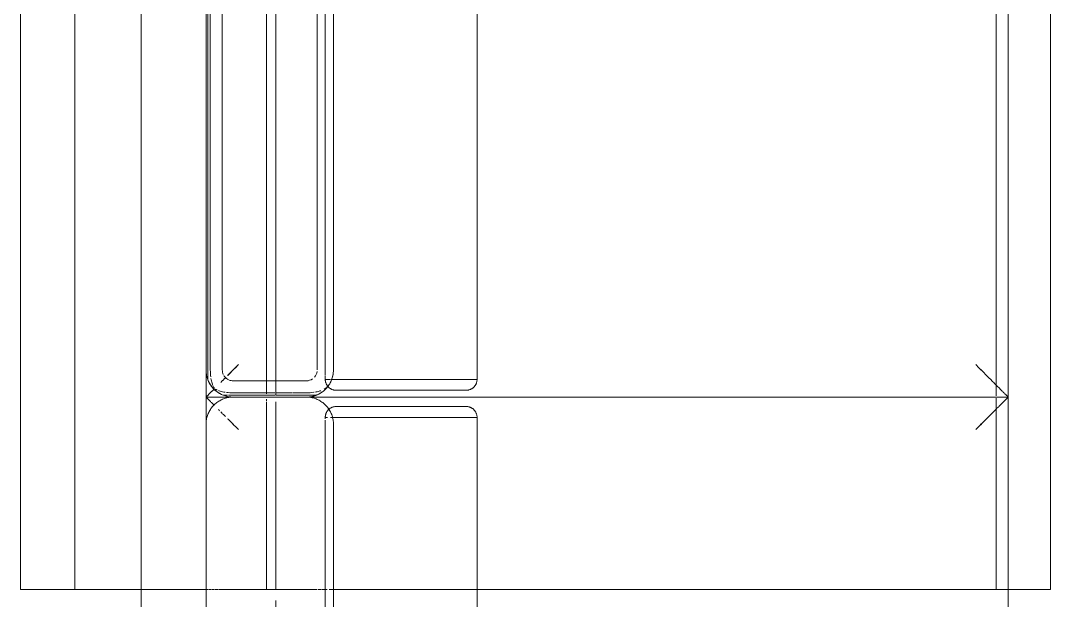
# Model space of a CAD drawing. Header units: millimetres. Extents: x 855 to 103073, y -1987 to 27400.
# Drawn here: x 27157 to 28107, y 24410 to 24945 of the extents above; entities that cross this region are included whole.
import ezdxf

# ---------------------------------------------------------------- set-up
doc = ezdxf.new("R2010")
doc.units = ezdxf.units.MM
doc.layers.add('I-FURN-13', color=7, linetype='Continuous', lineweight=9, true_color=0xf0f0f0)

# ---------------------------------------------------------------- blocks, each defined once
blk = doc.blocks.new('Диван базовый _4 подушки_ - 1_56-26565671-План разверток пом_ 1_02_ Этаж 1')
at = {"layer": 'I-FURN-13'}
for p, q in [((605, 400), (-485, 400)), ((605, 400), (-485, 400)), ((615, 400), (605, 400)), ((615, 400), (605, 400)), ((1645, 400), (615, 400)), ((1645, 400), (615, 400)), ((605, 340), (25, 340)), ((767.5, 340), (25, 340)), ((25, 340), (605, 340)), ((615, 340), (605, 340)), ((605, 340), (615, 340)), ((767.5, 340), (615, 340)), ((615, 340), (767.5, 340)), ((792.5, 340), (767.5, 340)), ((767.5, 340), (817.5, 340)), ((792.5, 315), (792.5, 340)), ((817.5, 340), (792.5, 340)), ((792.5, 340), (792.5, 315)), ((808.4, 338.28), (812.84, 338.28)), ((812.84, 338.28), (1564.35, 338.28)), ((1560, 340), (817.5, 340)), ((1560, 340), (817.5, 340)), ((817.5, 340), (1560, 340)), ((1560, 336.06), (817.5, 336.06)), ((794.22, 320.15), (794.22, 324.1)), ((817.5, 325), (1560, 325)), ((792.5, 284.28), (792.5, 315)), ((792.5, 315), (792.5, 247.48)), ((792.5, 247.48), (792.5, 315)), ((792.5, 315), (792.5, 284.28)), ((794.22, 284.28), (794.22, 319.35)), ((796.44, 315), (796.44, 284.28)), ((807.5, 284.28), (807.5, 315)), ((792.5, 276.39), (792.5, 284.28)), ((792.5, 284.28), (792.5, 276.39)), ((792.5, 247.48), (792.5, 275.77)), ((792.5, 275.77), (792.5, 247.48)), ((794.22, 276.39), (794.22, 284.28)), ((794.22, 260.81), (794.22, 275.77)), ((796.44, 284.28), (796.44, 276.39)), ((796.44, 275.77), (796.44, 260.81)), ((807.5, 276.39), (807.5, 284.28)), ((807.5, 247.48), (807.5, 275.77)), ((794.22, 242.82), (794.22, 260.73)), ((796.44, 260.27), (796.44, 247.48)), ((792.5, -400), (792.5, 247.48)), ((792.5, 247.48), (792.5, -400)), ((794.22, 238.38), (794.22, 242.82)), ((767.5, 230), (25, 230)), ((771.38, 230), (767.5, 230)), ((773.82, 230), (772.45, 230)), ((773.82, 229.01), (773.82, 229.97)), ((773.82, 229.97), (773.82, 229.01)), ((773.82, 227.82), (773.82, 229.94)), ((773.82, 229.94), (773.82, 227.82)), ((775.8, 229.8), (776.2, 229.71)), ((802.76, 227.96), (803.08, 228.19)), ((805.57, 229.46), (805.95, 229.58)), ((807.12, 229.85), (807.51, 229.91)), ((808.82, 230), (808.82, 229.5)), ((808.82, 229.5), (808.82, 230)), ((812.28, 230), (808.82, 230)), ((808.82, 230), (808.82, 228.9)), ((808.82, 228.9), (808.82, 230)), ((808.82, 225.73), (808.82, 228.86)), ((817.5, 230), (813.14, 230)), ((1560, 237.48), (817.5, 237.48)), ((1431.82, 230), (817.5, 230)), ((25, 222.48), (767.5, 222.48)), ((773.82, 218.8), (773.82, 225.21)), ((773.82, 225.21), (773.82, 223.32)), ((773.82, 221.51), (773.82, 224.67)), ((773.82, 224.67), (773.82, 223.43)), ((773.82, 223.43), (773.82, 221.51)), ((773.82, 223.32), (773.82, 189.82)), ((773.82, 219.58), (773.82, 221.47)), ((773.82, 221.47), (773.82, 189.62)), ((773.82, 186.79), (773.82, 219.58)), ((773.82, 187.02), (773.82, 218.8)), ((802.45, 227.71), (802.76, 227.96)), ((808.82, 227.65), (808.82, 225.73)), ((808.82, 225.74), (808.82, 227.57)), ((808.82, 227.42), (808.82, 225.74)), ((808.82, 225.21), (808.82, 218.8)), ((808.82, 223.32), (808.82, 225.21)), ((808.82, 224.67), (808.82, 221.51)), ((808.82, 223.43), (808.82, 224.67)), ((808.82, 221.51), (808.82, 223.43)), ((808.82, 189.82), (808.82, 223.32)), ((808.82, 221.47), (808.82, 219.58)), ((808.82, 189.62), (808.82, 221.47)), ((808.82, 219.58), (808.82, 209.5)), ((808.82, 218.8), (808.82, 207.61)), ((817.5, 222.48), (1560, 222.48)), ((817.5, 222.48), (1439.34, 222.48)), ((1439.34, 222.48), (817.5, 222.48)), ((773.82, 186.91), (773.82, 217.68)), ((773.82, 217.21), (773.82, 186.91)), ((783.82, 218.5), (783.82, 217.21)), ((783.82, 160), (783.82, 218.5)), ((783.82, 217.21), (783.82, 160)), ((798.82, 218.5), (798.82, 217.21)), ((798.82, 160), (798.82, 218.5)), ((798.82, 217.21), (798.82, 161.41)), ((808.82, 217.68), (808.82, 186.91)), ((808.82, 190.27), (808.82, 217.21)), ((808.82, 209.5), (808.82, 207.42)), ((798.82, 204.68), (798.82, 206.24)), ((808.82, 207.23), (808.82, 186.79)), ((808.82, 207.13), (808.82, 187.02)), ((808.82, 186.91), (808.82, 190.27)), ((773.82, 189.82), (773.82, 183.97)), ((773.82, 189.62), (773.82, 183.91)), ((773.82, 160), (773.82, 186.26)), ((773.82, 160), (773.82, 186.07)), ((773.82, 186.03), (773.82, 160)), ((773.82, 160), (773.82, 186.03)), ((773.82, 183.97), (773.82, 160)), ((773.82, 183.91), (773.82, 160)), ((808.82, 183.97), (808.82, 189.82)), ((808.82, 183.91), (808.82, 189.62)), ((808.82, 186.26), (808.82, 173.46)), ((808.82, 186.07), (808.82, 173.66)), ((808.82, 160), (808.82, 186.03)), ((808.82, 186.03), (808.82, 160)), ((808.82, 160), (808.82, 183.97)), ((808.82, 160), (808.82, 183.91)), ((808.82, 173.28), (808.82, 160)), ((808.82, 173.09), (808.82, 160)), ((773.82, 146.72), (773.82, 160)), ((773.82, 160), (773.82, 136.09)), ((773.82, 133.97), (773.82, 160)), ((773.82, 160), (773.82, 133.97)), ((773.82, 146.91), (773.82, 160)), ((773.82, 160), (773.82, 136.03)), ((783.82, 160), (783.82, 102.79)), ((783.82, 101.5), (783.82, 160)), ((798.82, 161.41), (798.82, 160)), ((798.82, 160), (798.82, 158.6)), ((798.82, 101.5), (798.82, 160)), ((798.82, 158.6), (798.82, 102.79)), ((808.82, 133.97), (808.82, 160)), ((808.82, 160), (808.82, 133.97)), ((808.82, 160), (808.82, 133.93)), ((808.82, 136.09), (808.82, 160)), ((808.82, 160), (808.82, 133.74)), ((808.82, 136.03), (808.82, 160)), ((773.82, 133.74), (773.82, 146.54)), ((773.82, 133.93), (773.82, 146.34)), ((773.82, 136.09), (773.82, 130.38)), ((773.82, 136.03), (773.82, 130.18)), ((773.82, 100.42), (773.82, 133.21)), ((773.82, 102.79), (773.82, 133.09)), ((773.82, 133.09), (773.82, 102.32)), ((808.82, 130.38), (808.82, 136.09)), ((808.82, 130.18), (808.82, 136.03)), ((808.82, 133.21), (808.82, 112.77)), ((808.82, 129.76), (808.82, 133.09)), ((808.82, 133.09), (808.82, 102.32)), ((773.82, 101.2), (773.82, 132.98)), ((773.82, 130.38), (773.82, 110.5)), ((773.82, 130.18), (773.82, 96.68)), ((808.82, 132.98), (808.82, 112.87)), ((808.82, 96.57), (808.82, 130.38)), ((808.82, 96.68), (808.82, 130.18)), ((808.82, 102.79), (808.82, 129.76)), ((773.82, 110.5), (773.82, 96.57)), ((783.82, 112.26), (783.82, 110.85)), ((783.82, 107.08), (783.82, 105.99)), ((808.82, 112.63), (808.82, 100.42)), ((808.82, 112.43), (808.82, 101.2)), ((773.82, 92.58), (773.82, 101.2)), ((773.82, 92.35), (773.82, 100.42)), ((773.82, 96.68), (773.82, 94.79)), ((773.82, 96.57), (773.82, 95.33)), ((773.82, 95.33), (773.82, 90)), ((783.82, 102.79), (783.82, 101.5)), ((798.82, 102.79), (798.82, 101.5)), ((808.82, 101.2), (808.82, 92.58)), ((808.82, 100.42), (808.82, 92.35)), ((808.82, 94.79), (808.82, 96.68)), ((808.82, 95.33), (808.82, 96.57)), ((808.82, 90), (808.82, 95.33)), ((18.82, 90), (773.82, 90)), ((773.82, 94.79), (773.82, 90)), ((773.82, 90), (773.82, 92.39)), ((773.82, 90), (773.82, 91.08)), ((808.82, 90), (808.82, 94.79)), ((808.82, 92.39), (808.82, 90)), ((808.82, 91.08), (808.82, 90)), ((808.82, 90), (1431.82, 90)), ((0, -400), (605, -400)), ((0, -400), (605, -400)), ((605, -400), (615, -400)), ((605, -400), (615, -400)), ((615, -400), (792.5, -400)), ((615, -400), (1445, -400)), ((792.5, -400), (1445, -400))]:
    blk.add_line(p, q, dxfattribs=at)
at = {"layer": 'I-FURN-13', "flags": 128}
for points in [[(792.5, 315), (792.48, 316), (792.42, 317), (792.32, 317.99), (792.18, 318.98), (792, 319.97), (791.78, 320.94), (791.53, 321.91), (791.23, 322.86), (790.9, 323.81), (790.53, 324.74), (790.12, 325.65), (789.67, 326.54), (789.2, 327.42), (788.68, 328.28), (788.13, 329.12), (787.55, 329.93), (786.94, 330.72), (786.3, 331.48), (785.62, 332.22), (784.92, 332.93), (784.19, 333.62), (783.43, 334.27), (782.65, 334.89), (781.84, 335.48), (781.01, 336.04), (780.16, 336.56), (779.28, 337.05), (778.39, 337.5), (777.48, 337.92), (776.56, 338.3), (775.62, 338.64), (774.67, 338.95), (773.7, 339.22), (772.73, 339.45), (771.75, 339.64), (770.76, 339.79), (769.77, 339.9), (768.77, 339.97), (767.77, 340), (767.5, 340)], [(817.5, 340), (816.5, 339.98), (815.5, 339.92), (814.51, 339.82), (813.52, 339.68), (812.53, 339.5), (811.56, 339.28), (810.59, 339.03), (809.64, 338.73), (808.69, 338.4), (807.76, 338.03), (806.85, 337.62), (805.96, 337.17), (805.08, 336.7), (804.22, 336.18), (803.38, 335.63), (802.57, 335.05), (801.78, 334.44), (801.02, 333.8), (800.28, 333.12), (799.57, 332.42), (798.88, 331.69), (798.23, 330.93), (797.61, 330.15), (797.02, 329.34), (796.46, 328.51), (795.94, 327.66), (795.45, 326.78), (795, 325.89), (794.58, 324.98), (794.2, 324.06), (793.86, 323.12), (793.55, 322.17), (793.28, 321.2), (793.05, 320.23), (792.86, 319.25), (792.71, 318.26), (792.6, 317.27), (792.53, 316.27), (792.5, 315.27), (792.5, 315)], [(767.5, 222.48), (768.5, 222.5), (769.5, 222.56), (770.49, 222.66), (771.48, 222.8), (772.47, 222.98), (773.44, 223.2), (774.41, 223.46), (775.36, 223.75), (776.31, 224.09), (777.24, 224.46), (778.15, 224.87), (779.04, 225.31), (779.92, 225.79), (780.78, 226.3), (781.62, 226.85), (782.43, 227.43), (783.22, 228.05), (783.98, 228.69), (784.72, 229.36), (785.43, 230.07), (786.12, 230.8), (786.77, 231.56), (787.39, 232.34), (787.98, 233.15), (788.54, 233.98), (789.06, 234.83), (789.55, 235.7), (790, 236.59), (790.42, 237.5), (790.8, 238.43), (791.14, 239.36), (791.45, 240.32), (791.72, 241.28), (791.95, 242.25), (792.14, 243.24), (792.29, 244.22), (792.4, 245.22), (792.47, 246.22), (792.5, 247.21), (792.5, 247.48)], [(792.5, 247.48), (792.52, 246.48), (792.58, 245.49), (792.68, 244.49), (792.82, 243.5), (793, 242.52), (793.22, 241.54), (793.47, 240.58), (793.77, 239.62), (794.1, 238.68), (794.47, 237.75), (794.88, 236.84), (795.33, 235.94), (795.8, 235.06), (796.32, 234.2), (796.87, 233.37), (797.45, 232.55), (798.06, 231.76), (798.7, 231), (799.38, 230.26), (800.08, 229.55), (800.81, 228.87), (801.57, 228.22), (802.35, 227.59), (803.16, 227), (803.99, 226.45), (804.84, 225.92), (805.72, 225.44), (806.61, 224.98), (807.52, 224.56), (808.44, 224.18), (809.38, 223.84), (810.33, 223.53), (811.3, 223.27), (812.27, 223.04), (813.25, 222.85), (814.24, 222.7), (815.23, 222.59), (816.23, 222.52), (817.23, 222.49), (817.5, 222.48)], [(773.82, 230), (774.22, 229.99), (774.62, 229.97), (775.02, 229.93), (775.41, 229.87), (775.8, 229.8)], [(776.2, 229.71), (776.58, 229.61), (776.96, 229.49), (777.34, 229.36), (777.71, 229.21), (778.08, 229.05)], [(778.08, 229.05), (778.44, 228.87), (778.79, 228.68), (779.13, 228.47)], [(779.13, 228.47), (779.46, 228.25), (779.79, 228.02)], [(779.79, 228.02), (780.11, 227.78), (780.41, 227.52)], [(803.08, 228.19), (803.42, 228.41), (803.76, 228.62)], [(803.76, 228.62), (804.1, 228.82), (804.46, 229), (804.82, 229.17)], [(804.82, 229.17), (805.19, 229.32), (805.57, 229.46)], [(805.95, 229.58), (806.34, 229.69), (806.73, 229.78), (807.12, 229.85)], [(807.51, 229.91), (807.91, 229.96), (808.31, 229.99), (808.71, 230), (808.82, 230)], [(780.41, 227.52), (780.71, 227.25), (780.99, 226.97)], [(780.99, 226.97), (781.26, 226.67), (781.53, 226.37), (781.77, 226.06), (782.01, 225.74), (782.23, 225.4), (782.44, 225.06), (782.64, 224.71), (782.82, 224.36), (782.99, 223.99), (783.14, 223.62), (783.28, 223.25), (783.4, 222.87), (783.51, 222.48), (783.6, 222.09), (783.67, 221.7), (783.73, 221.3), (783.78, 220.91), (783.81, 220.51), (783.82, 220.11), (783.82, 220)], [(783.82, 160), (783.82, 162.4), (783.82, 164.79), (783.82, 167.18), (783.82, 169.56), (783.82, 171.92), (783.82, 174.26), (783.82, 176.58), (783.82, 178.87), (783.82, 181.14), (783.82, 183.37), (783.82, 185.56), (783.82, 187.71), (783.82, 189.81), (783.82, 191.87), (783.82, 193.88), (783.82, 195.83), (783.82, 197.73), (783.82, 199.56), (783.82, 201.34), (783.82, 203.04), (783.82, 204.68), (783.82, 206.24), (783.82, 207.74), (783.82, 209.15), (783.82, 210.49), (783.82, 211.74), (783.82, 212.92), (783.82, 214.01), (783.82, 215.01), (783.82, 215.92), (783.82, 216.75), (783.82, 217.48), (783.82, 218.12), (783.82, 218.67), (783.82, 219.13), (783.82, 219.49), (783.82, 219.75), (783.82, 219.92), (783.82, 220), (783.82, 220)], [(783.82, 220), (783.82, 219.95), (783.82, 219.81), (783.82, 219.57), (783.82, 219.23), (783.82, 218.8), (783.82, 218.28), (783.82, 217.66), (783.82, 216.95), (783.82, 216.15), (783.82, 215.26)], [(798.82, 220), (798.83, 220.4), (798.85, 220.8), (798.89, 221.2), (798.95, 221.59), (799.02, 221.99), (799.1, 222.38), (799.21, 222.76), (799.33, 223.15), (799.46, 223.52), (799.61, 223.89), (799.77, 224.26), (799.95, 224.62), (800.14, 224.97), (800.35, 225.31), (800.56, 225.65), (800.8, 225.97), (801.04, 226.29), (801.3, 226.59), (801.57, 226.89), (801.85, 227.17), (802.14, 227.45), (802.45, 227.71)], [(798.82, 215.92), (798.82, 216.75), (798.82, 217.48), (798.82, 218.12), (798.82, 218.67), (798.82, 219.13), (798.82, 219.49), (798.82, 219.75), (798.82, 219.92), (798.82, 220), (798.82, 220)], [(798.82, 220), (798.82, 219.95), (798.82, 219.81), (798.82, 219.57), (798.82, 219.23), (798.82, 218.8), (798.82, 218.28), (798.82, 217.66), (798.82, 216.95), (798.82, 216.15), (798.82, 215.26), (798.82, 214.29), (798.82, 213.22), (798.82, 212.07), (798.82, 210.84), (798.82, 209.52), (798.82, 208.13), (798.82, 206.65), (798.82, 205.11), (798.82, 203.49), (798.82, 201.8), (798.82, 200.05), (798.82, 198.23), (798.82, 196.35), (798.82, 194.41), (798.82, 192.42), (798.82, 190.37), (798.82, 188.28), (798.82, 186.14), (798.82, 183.96), (798.82, 181.74), (798.82, 179.49), (798.82, 177.2), (798.82, 174.89), (798.82, 172.55), (798.82, 170.2), (798.82, 167.83), (798.82, 165.44), (798.82, 163.05), (798.82, 160.65), (798.82, 160)], [(783.82, 215.26), (783.82, 214.29), (783.82, 213.22), (783.82, 212.07), (783.82, 210.84), (783.82, 209.52), (783.82, 208.13), (783.82, 206.91)], [(798.82, 212.92), (798.82, 214.01), (798.82, 215.01), (798.82, 215.92)], [(798.82, 207.74), (798.82, 209.15), (798.82, 210.49), (798.82, 211.74)], [(783.82, 206.65), (783.82, 205.11), (783.82, 203.49)], [(783.82, 203.49), (783.82, 201.8), (783.82, 200.05), (783.82, 198.23), (783.82, 196.47)], [(798.82, 196.47), (798.82, 197.73), (798.82, 199.56), (798.82, 201.34), (798.82, 203.04), (798.82, 204.68)], [(783.82, 196.35), (783.82, 194.41), (783.82, 192.42), (783.82, 190.37), (783.82, 188.28), (783.82, 186.14)], [(798.82, 186.03), (798.82, 187.71), (798.82, 189.81), (798.82, 191.87), (798.82, 193.88), (798.82, 195.83)], [(783.82, 186.03), (783.82, 183.96), (783.82, 181.74), (783.82, 179.49), (783.82, 177.2), (783.82, 174.89), (783.82, 173.02)], [(798.82, 173.02), (798.82, 174.26), (798.82, 176.58), (798.82, 178.87), (798.82, 181.14), (798.82, 183.37), (798.82, 185.56)], [(783.82, 172.55), (783.82, 170.2), (783.82, 167.83), (783.82, 165.44), (783.82, 163.05), (783.82, 160.65), (783.82, 160)], [(798.82, 160), (798.82, 162.4), (798.82, 164.79), (798.82, 167.18), (798.82, 169.56), (798.82, 171.92)], [(783.82, 160), (783.82, 157.6), (783.82, 155.21), (783.82, 152.82), (783.82, 150.44), (783.82, 148.08)], [(783.82, 100), (783.82, 100.05), (783.82, 100.19), (783.82, 100.43), (783.82, 100.77), (783.82, 101.2), (783.82, 101.72), (783.82, 102.34), (783.82, 103.05), (783.82, 103.85), (783.82, 104.74), (783.82, 105.71), (783.82, 106.78), (783.82, 107.93), (783.82, 109.16), (783.82, 110.48), (783.82, 111.87), (783.82, 113.35), (783.82, 114.89), (783.82, 116.51), (783.82, 118.2), (783.82, 119.95), (783.82, 121.77), (783.82, 123.65), (783.82, 125.59), (783.82, 127.58), (783.82, 129.63), (783.82, 131.72), (783.82, 133.86), (783.82, 136.04), (783.82, 138.26), (783.82, 140.51), (783.82, 142.8), (783.82, 145.11), (783.82, 147.45), (783.82, 149.8), (783.82, 152.17), (783.82, 154.56), (783.82, 156.95), (783.82, 159.35), (783.82, 160)], [(798.82, 147.45), (798.82, 149.8), (798.82, 152.17), (798.82, 154.56), (798.82, 156.95), (798.82, 159.35), (798.82, 160)], [(798.82, 160), (798.82, 157.6), (798.82, 155.21), (798.82, 152.82), (798.82, 150.44), (798.82, 148.08), (798.82, 145.74), (798.82, 143.42), (798.82, 141.13), (798.82, 138.86), (798.82, 136.63), (798.82, 134.44), (798.82, 132.29), (798.82, 130.19), (798.82, 128.13), (798.82, 126.12), (798.82, 124.17), (798.82, 122.27), (798.82, 120.44), (798.82, 118.66), (798.82, 116.96), (798.82, 115.32), (798.82, 113.76), (798.82, 112.26), (798.82, 110.85), (798.82, 109.51), (798.82, 108.26), (798.82, 107.08), (798.82, 105.99), (798.82, 104.99), (798.82, 104.08), (798.82, 103.25), (798.82, 102.52), (798.82, 101.88), (798.82, 101.33), (798.82, 100.87), (798.82, 100.51), (798.82, 100.25), (798.82, 100.08), (798.82, 100), (798.82, 100)], [(783.82, 146.98), (783.82, 145.74), (783.82, 143.42), (783.82, 141.13), (783.82, 138.86), (783.82, 136.63), (783.82, 134.44)], [(798.82, 133.97), (798.82, 136.04), (798.82, 138.26), (798.82, 140.51), (798.82, 142.8), (798.82, 145.11), (798.82, 146.98)], [(783.82, 133.97), (783.82, 132.29), (783.82, 130.19), (783.82, 128.13), (783.82, 126.12), (783.82, 124.17)], [(798.82, 123.65), (798.82, 125.59), (798.82, 127.58), (798.82, 129.63), (798.82, 131.72), (798.82, 133.86)], [(783.82, 123.53), (783.82, 122.27), (783.82, 120.44), (783.82, 118.66), (783.82, 116.96)], [(798.82, 116.51), (798.82, 118.2), (798.82, 119.95), (798.82, 121.77), (798.82, 123.53)], [(783.82, 116.96), (783.82, 115.32), (783.82, 113.76)], [(798.82, 113.35), (798.82, 114.89), (798.82, 116.51)], [(783.82, 110.85), (783.82, 109.51), (783.82, 108.26)], [(783.82, 105.99), (783.82, 104.99), (783.82, 104.08)], [(798.82, 104.74), (798.82, 105.71), (798.82, 106.78), (798.82, 107.93), (798.82, 109.16), (798.82, 110.48), (798.82, 111.87), (798.82, 113.09)], [(798.82, 100), (798.82, 100.05), (798.82, 100.19), (798.82, 100.43), (798.82, 100.77), (798.82, 101.2), (798.82, 101.72), (798.82, 102.34), (798.82, 103.05), (798.82, 103.85), (798.82, 104.74)], [(783.82, 100), (783.81, 99.6), (783.79, 99.2), (783.75, 98.8), (783.69, 98.41), (783.62, 98.01), (783.53, 97.62), (783.43, 97.24), (783.31, 96.85), (783.18, 96.48), (783.03, 96.11), (782.87, 95.74), (782.69, 95.38), (782.5, 95.03), (782.29, 94.69), (782.07, 94.35), (781.84, 94.03), (781.59, 93.71), (781.34, 93.41), (781.07, 93.11), (780.79, 92.83), (780.49, 92.55), (780.19, 92.29), (779.88, 92.04), (779.55, 91.81), (779.22, 91.59), (778.88, 91.38), (778.53, 91.18), (778.18, 91), (777.81, 90.83), (777.44, 90.68), (777.07, 90.54), (776.69, 90.42), (776.3, 90.31), (775.91, 90.22), (775.52, 90.15), (775.12, 90.09), (774.72, 90.04), (774.33, 90.01), (773.93, 90), (773.82, 90)], [(783.82, 104.08), (783.82, 103.25), (783.82, 102.52), (783.82, 101.88), (783.82, 101.33), (783.82, 100.87), (783.82, 100.51), (783.82, 100.25), (783.82, 100.08), (783.82, 100), (783.82, 100)], [(808.82, 90), (808.42, 90.01), (808.02, 90.03), (807.62, 90.07), (807.23, 90.13), (806.83, 90.2), (806.44, 90.29), (806.05, 90.39), (805.67, 90.51), (805.3, 90.64), (804.92, 90.79), (804.56, 90.95), (804.2, 91.13), (803.85, 91.32), (803.51, 91.53), (803.17, 91.75), (802.85, 91.98), (802.53, 92.22), (802.22, 92.48), (801.93, 92.75), (801.64, 93.03), (801.37, 93.33), (801.11, 93.63), (800.86, 93.94), (800.63, 94.26), (800.4, 94.6), (800.19, 94.94), (800, 95.29), (799.82, 95.64), (799.65, 96.01), (799.5, 96.38), (799.36, 96.75), (799.24, 97.13), (799.13, 97.52), (799.04, 97.91), (798.96, 98.3), (798.9, 98.7), (798.86, 99.09), (798.83, 99.49), (798.82, 99.89), (798.82, 100)]]:
    blk.add_lwpolyline(points, dxfattribs=at)
at = {"layer": 'I-FURN-13'}
for centre, radius, start, end in [((817.5, 315), 25, 127.11683, 158.40015), ((817.5, 315), 25, 111.35048, 127.11683), ((817.5, 315), 10, 119.65134, 142.94505), ((817.5, 315), 10, 90, 114.4162), ((817.5, 315), 10, 158.29371, 179.46734), ((817.5, 315), 10, 142.94505, 155.5838), ((817.5, 247.48), 10, 180, 215.35143), ((817.5, 247.48), 25, 201.35048, 215.00447), ((817.5, 247.48), 10, 228.07608, 261.31241), ((817.5, 247.48), 25, 218.43321, 222.06507), ((817.5, 247.48), 25, 225.44316, 232.45478), ((817.5, 247.48), 25, 242.39813, 248.69003), ((817.5, 247.48), 25, 242.89844, 247.11683), ((817.5, 247.48), 25, 249.52368, 252.43036), ((817.5, 247.48), 25, 249.69028, 252.46113), ((817.5, 247.48), 25, 254.8265, 266.72526), ((817.5, 247.48), 25, 256.19907, 266.75994)]:
    blk.add_arc(centre, radius, start, end, dxfattribs=at)
for points, knots in [([(792.5, 340), (792.5, 339.99), (791.98, 339.49), (790.3, 337.79), (788.56, 336.06), (786.73, 334.23), (785.44, 332.93), (784.95, 332.45), (784.9, 332.4)], [0, 0, 0, 0, 0.1666667, 0.25, 0.3333333, 0.4166667, 0.4583333, 0.4632467, 0.4632467, 0.4632467, 0.4632467]), ([(792.5, 340), (792.49, 340), (791.99, 339.48), (790.29, 337.8), (788.56, 336.06), (786.73, 334.23), (785.43, 332.94), (784.95, 332.45), (784.9, 332.4)], [0, 0, 0, 0, 0.1666667, 0.25, 0.3333333, 0.4166667, 0.4583333, 0.4632467, 0.4632467, 0.4632467, 0.4632467]), ([(794.1, 338.4), (794.31, 338.19), (795, 337.5), (795.86, 336.63), (796.52, 335.98)], [0.2086826, 0.2086826, 0.2086826, 0.2086826, 0.25, 0.3333333, 0.3333333, 0.3333333, 0.3333333]), ([(796.52, 335.98), (797.17, 335.33), (798.23, 334.27), (799.44, 333.06), (799.83, 332.67)], [0.3333333, 0.3333333, 0.3333333, 0.3333333, 0.4166667, 0.4545166, 0.4545166, 0.4545166, 0.4545166]), ([(809.57, 335.44), (808.14, 335.2), (805.95, 334.7), (803.97, 333.98), (803.29, 333.68)], [0.4286786, 0.4286786, 0.4286786, 0.4286786, 0.6666667, 0.8006119, 0.8006119, 0.8006119, 0.8006119]), ([(777.18, 324.69), (776.72, 324.22), (775.89, 323.4), (775.04, 322.54), (774.67, 322.17)], [0.67436024, 0.67436024, 0.67436024, 0.67436024, 0.70833333, 0.73413404, 0.73413404, 0.73413404, 0.73413404]), ([(777.19, 324.68), (776.72, 324.22), (775.9, 323.39), (775.04, 322.54), (774.67, 322.17)], [0.67436024, 0.67436024, 0.67436024, 0.67436024, 0.70833333, 0.73413404, 0.73413404, 0.73413404, 0.73413404]), ([(781.08, 328.58), (780.97, 328.48), (780.55, 328.06), (780.13, 327.63), (779.8, 327.31)], [0.57474315, 0.57474315, 0.57474315, 0.57474315, 0.58333333, 0.60855883, 0.60855883, 0.60855883, 0.60855883]), ([(781.08, 328.58), (780.98, 328.47), (780.56, 328.05), (780.13, 327.63), (779.81, 327.3)], [0.57474315, 0.57474315, 0.57474315, 0.57474315, 0.58333333, 0.60855883, 0.60855883, 0.60855883, 0.60855883]), ([(798.57, 328.62), (798.38, 328.12), (797.68, 326.13), (797.21, 323.94), (796.96, 322.28)], [0.2376214, 0.2376214, 0.2376214, 0.2376214, 0.3333333, 0.6075215, 0.6075215, 0.6075215, 0.6075215]), ([(807.82, 324.69), (808.28, 324.22), (809.1, 323.41), (809.95, 322.56), (810.31, 322.19)], [0.67436024, 0.67436024, 0.67436024, 0.67436024, 0.70833333, 0.73359963, 0.73359963, 0.73359963, 0.73359963]), ([(772.57, 320.08), (771.81, 319.32), (768.55, 316.04), (765.18, 312.62), (762.5, 310)], [0.7818407, 0.7818407, 0.7818407, 0.7818407, 0.8333333, 1, 1, 1, 1]), ([(772.58, 320.07), (771.82, 319.31), (768.54, 316.05), (765.12, 312.68), (762.5, 310)], [0.7818407, 0.7818407, 0.7818407, 0.7818407, 0.8333333, 1, 1, 1, 1]), ([(812.42, 320.07), (813.18, 319.31), (816.46, 316.05), (819.88, 312.68), (822.5, 310)], [0.7818407, 0.7818407, 0.7818407, 0.7818407, 0.8333333, 1, 1, 1, 1]), ([(812.46, 320.05), (813.72, 318.79), (817.01, 315.5), (820.39, 312.08), (822.5, 310)], [0.5886393, 0.5886393, 0.5886393, 0.5886393, 0.75, 1, 1, 1, 1]), ([(797.05, 239.62), (797.18, 238.85), (797.55, 236.99), (798.06, 235.24), (798.42, 234.26)], [0.2878178, 0.2878178, 0.2878178, 0.2878178, 0.375, 0.5, 0.5, 0.5, 0.5]), ([(802.05, 227.85), (801.57, 228.22), (800.31, 229.27), (798.51, 231.13), (797.33, 232.68), (796.8, 233.47)], [0.2361834, 0.2361834, 0.2361834, 0.2361834, 0.3333333, 0.5, 0.6666667, 0.6666667, 0.6666667, 0.6666667]), ([(762.5, -370), (765.18, -372.62), (769.03, -376.54), (774.01, -381.51), (776.96, -384.45), (779.17, -386.68), (781.21, -388.71), (782.61, -390.11), (783.46, -390.96)], [-1, -1, -1, -1, -0.8333333, -0.75, -0.6666667, -0.625, -0.5833333, -0.5076553, -0.5076553, -0.5076553, -0.5076553]), ([(783.46, -390.96), (782.61, -390.11), (780.71, -388.21), (778.09, -385.58), (775.78, -383.29), (773.39, -380.88), (769.04, -376.54), (765.12, -372.68), (762.5, -370)], [0.5076553, 0.5076553, 0.5076553, 0.5076553, 0.5833333, 0.6666667, 0.7083333, 0.75, 0.8333333, 1, 1, 1, 1]), ([(801.29, -391.21), (802.21, -390.29), (804.18, -388.31), (806.91, -385.58), (809.22, -383.29), (811.61, -380.88), (815.96, -376.54), (819.88, -372.68), (822.5, -370)], [0.5, 0.5, 0.5, 0.5, 0.5833333, 0.6666667, 0.7083333, 0.75, 0.8333333, 1, 1, 1, 1]), ([(822.5, -370), (819.82, -372.62), (815.97, -376.54), (810.99, -381.51), (808.63, -383.87), (807.5, -385)], [-1, -1, -1, -1, -0.8333333, -0.75, -0.6666667, -0.6666667, -0.6666667, -0.6666667]), ([(807.5, -385), (806.94, -385.57), (805.83, -386.68), (803.69, -388.81), (802.21, -390.29), (801.29, -391.21)], [-0.6666667, -0.6666667, -0.6666667, -0.6666667, -0.625, -0.5833333, -0.5, -0.5, -0.5, -0.5]), ([(783.71, -391.21), (784.17, -391.68), (785.06, -392.57), (786.73, -394.23), (788.56, -396.06), (790.29, -397.8), (791.99, -399.48), (792.49, -400), (792.5, -400)], [-0.5, -0.5, -0.5, -0.5, -0.4583333, -0.4166667, -0.3333333, -0.25, -0.1666667, 0, 0, 0, 0]), ([(792.5, -400), (792.5, -399.99), (791.98, -399.49), (790.3, -397.79), (788.56, -396.06), (786.73, -394.23), (785.07, -392.56), (784.18, -391.67), (783.71, -391.21)], [0, 0, 0, 0, 0.1666667, 0.25, 0.3333333, 0.4166667, 0.4583333, 0.5, 0.5, 0.5, 0.5]), ([(792.5, -400), (792.5, -399.99), (793.02, -399.49), (794.7, -397.79), (796.44, -396.06), (798.27, -394.23), (799.93, -392.56), (800.82, -391.67), (801.29, -391.21)], [0, 0, 0, 0, 0.1666667, 0.25, 0.3333333, 0.4166667, 0.4583333, 0.5, 0.5, 0.5, 0.5]), ([(796.52, -395.98), (795.87, -396.64), (794.71, -397.8), (793.01, -399.48), (792.51, -400), (792.5, -400)], [-0.3333333, -0.3333333, -0.3333333, -0.3333333, -0.25, -0.1666667, 0, 0, 0, 0]), ([(801.29, -391.21), (800.83, -391.68), (799.94, -392.57), (798.27, -394.23), (797.17, -395.33), (796.52, -395.98)], [-0.5, -0.5, -0.5, -0.5, -0.4583333, -0.4166667, -0.3333333, -0.3333333, -0.3333333, -0.3333333])]:
    blk.add_open_spline(points, degree=3, knots=knots, dxfattribs=at)
for points in [[(792.5, 340), (792.51, 340), (793.06, 339.43), (795.59, 336.92), (798.24, 334.24), (799.82, 332.68)], [(792.5, 340), (792.5, 339.99), (792.84, 339.65), (793.52, 338.98)], [(796.5, 328.56), (797.43, 329.99), (798.54, 331.36), (799.82, 332.68)], [(799.82, 332.68), (801.14, 333.96), (803.88, 336.18), (806.85, 337.69), (808.4, 338.28)], [(802.21, 333.18), (801.57, 332.87), (800.96, 332.52), (800.37, 332.13)], [(817.5, 336.06), (815.38, 336.06), (813.33, 335.95), (811.3, 335.69)], [(778.94, 326.44), (778.47, 325.96), (777.99, 325.49), (777.5, 325)], [(778.94, 326.44), (778.46, 325.97), (777.99, 325.49), (777.5, 325)], [(794.22, 324.1), (794.81, 325.65), (795.57, 327.13), (796.5, 328.56)], [(799.95, 331.45), (799.62, 330.9), (799.32, 330.33), (799.05, 329.74)], [(806.1, 326.39), (807.47, 325.03), (808.91, 323.59), (810.41, 322.09)], [(796.81, 321.2), (796.55, 319.17), (796.44, 317.12), (796.44, 315)], [(796.44, 247.48), (796.44, 245.11), (796.58, 242.85), (796.9, 240.62)], [(796.8, 233.47), (795.73, 235.04), (794.87, 236.67), (794.22, 238.38)], [(799.87, 231.17), (800.26, 230.49), (800.7, 229.84), (801.17, 229.24)], [(801.37, 229), (801.81, 228.46), (802.28, 227.96), (802.79, 227.5)], [(804.51, 226.15), (804.02, 226.45), (803.54, 226.77), (803.08, 227.09)]]:
    blk.add_open_spline(points, degree=3, dxfattribs=at)
blk = doc.blocks.new('1_56 Диван в зоне ожидания1 - 1_56 Диван в зоне ожидания-31224257-План разверток пом_ 1_02_ Этаж 1')
at = {"layer": 'I-FURN-13'}
for p, q in [((-15375.93, 19335.05), (-15375.93, 19385.05)), ((-15375.93, 19385.05), (-15375.93, 19382.21)), ((-15375.93, 19385.05), (-14285.93, 19385.05)), ((-14285.93, 19385.05), (-15375.93, 19385.05)), ((-15375.93, 19381.44), (-15375.93, 19376.48)), ((-15375.93, 19375.43), (-15375.93, 19368.38)), ((-15375.93, 19367.32), (-15375.93, 19358.37)), ((-15375.93, 19357.54), (-15375.93, 19347.04)), ((-15375.93, 19346.6), (-15375.93, 19335.05)), ((-15375.93, 19263.39), (-15375.93, 19335.05)), ((-15375.93, 19335.05), (-15375.93, 19273.97)), ((-14285.93, 19335.05), (-15375.93, 19335.05)), ((-14285.93, 19335.05), (-15375.93, 19335.05)), ((-15375.93, 19269.58), (-15375.93, 19268.3)), ((-15375.93, 19267.99), (-15375.93, 19265.19)), ((-15375.93, 19264.98), (-15375.93, 19263.39)), ((-15375.93, 19234.05), (-15375.93, 19263.39)), ((-15375.93, 19262.62), (-15375.93, 19255.99)), ((-15375.93, 19255.5), (-15375.93, 19248.51)), ((-15375.93, 19248.5), (-15375.93, 19218.37)), ((-15375.93, 19213.87), (-15375.93, 19234.05)), ((-15375.93, 19217.4), (-15375.93, 19215.98)), ((-15375.93, 19211.96), (-15375.93, 19213.16)), ((-15375.93, 19209.58), (-15375.93, 19211.47)), ((-15375.93, 19211.47), (-15375.93, 19209.95)), ((-15375.93, 19206.47), (-15375.93, 19208.94)), ((-15375.93, 19208.89), (-15375.93, 19206.47)), ((-15375.93, 19202.86), (-15375.93, 19205.73)), ((-15375.93, 19205.19), (-15375.93, 19203.82)), ((-15375.93, 19150.36), (-15375.93, 19202.06)), ((-15375.93, 19202.06), (-15375.93, 19158.25)), ((-15375.93, 19150.36), (-15375.93, 19158.25)), ((-15375.93, 19158.25), (-15375.93, 19149.72)), ((-15375.93, 19158.25), (-15375.93, 19150.36)), ((-15202.82, 19158.25), (-15375.93, 19158.25)), ((-15200.44, 19158.25), (-15201.74, 19158.25)), ((-14410.32, 19158.25), (-15195.33, 19158.25)), ((-15971.93, 19149.72), (-15385.93, 19149.72)), ((-15375.93, 19149.72), (-15375.93, 19150.36)), ((-15375.93, 19111.46), (-15375.93, 19149.75)), ((-15375.93, 19149.75), (-15375.93, 19111.46)), ((-15375.93, 19149.72), (-15202.82, 19149.72)), ((-15196.42, 19149.72), (-15195.03, 19149.72)), ((-15194.03, 19149.72), (-14408.93, 19149.72)), ((-15375.93, 19107.58), (-15375.93, 19110.66)), ((-15375.93, 19110.66), (-15375.93, 19107.58)), ((-15375.93, 19103.97), (-15375.93, 19106.83)), ((-15375.93, 19106.83), (-15375.93, 19103.97)), ((-15375.93, 19102.09), (-15375.93, 19103.32)), ((-15375.93, 19103.32), (-15375.93, 19102.09)), ((-15375.93, 19098.47), (-15375.93, 19100.36)), ((-15375.93, 19100.36), (-15375.93, 19098.47)), ((-15375.93, 19096.97), (-15375.93, 19098.16)), ((-15375.93, 19098.16), (-15375.93, 19096.97)), ((-15375.93, 19094.6), (-15375.93, 19096.07)), ((-15375.93, 19096.07), (-15375.93, 19094.6)), ((-15375.93, 18964.48), (-15375.93, 19094.55)), ((-15375.93, 19094.55), (-15375.93, 18964.48)), ((-15375.93, 18485.05), (-15375.93, 18963.97)), ((-15375.93, 18963.97), (-15375.93, 18485.05)), ((-15375.93, 18485.05), (-15375.93, 18482.74)), ((-15375.93, 18435.05), (-15375.93, 18485.05)), ((-15375.93, 18485.05), (-15207.23, 18485.05)), ((-15207.23, 18485.05), (-15375.93, 18485.05)), ((-15375.93, 18480.76), (-15375.93, 18477.94)), ((-15207.21, 18485.05), (-15202.49, 18485.05)), ((-15202.49, 18485.05), (-15207.21, 18485.05)), ((-15202.22, 18485.05), (-15199.49, 18485.05)), ((-15199.49, 18485.05), (-15202.22, 18485.05)), ((-15197.39, 18485.05), (-15194.43, 18485.05)), ((-15194.43, 18485.05), (-15197.39, 18485.05)), ((-15194.36, 18485.05), (-15189.64, 18485.05)), ((-15189.64, 18485.05), (-15194.36, 18485.05)), ((-15189.62, 18485.05), (-14545.93, 18485.05)), ((-14545.93, 18485.05), (-15189.62, 18485.05)), ((-15375.93, 18476.7), (-15375.93, 18474.95)), ((-15375.93, 18473.94), (-15375.93, 18472.06)), ((-15375.93, 18471.74), (-15375.93, 18459.85)), ((-15375.93, 18459.32), (-15375.93, 18449.18)), ((-15375.93, 18448.61), (-15375.93, 18440.72)), ((-15375.93, 18440.34), (-15375.93, 18435.05)), ((-14285.93, 18435.05), (-15375.93, 18435.05)), ((-14285.93, 18435.05), (-15375.93, 18435.05))]:
    blk.add_line(p, q, dxfattribs=at)

msp = doc.modelspace()

# ---------------------------------------------------------------- block references
at = {"layer": 'I-FURN-13'}
for name, p, rotation in [('1_56 Диван в зоне ожидания1 - 1_56 Диван в зоне ожидания-31224257-План разверток пом_ 1_02_ Этаж 1', (46542.47, 39795.93), 89.99999999999987), ('Диван базовый _4 подушки_ - 1_56-26565671-План разверток пом_ 1_02_ Этаж 1', (27668.5, 23805), 89.99999999999997)]:
    msp.add_blockref(name, p, dxfattribs=dict(at, rotation=rotation))

doc.saveas('drawing.dxf')
